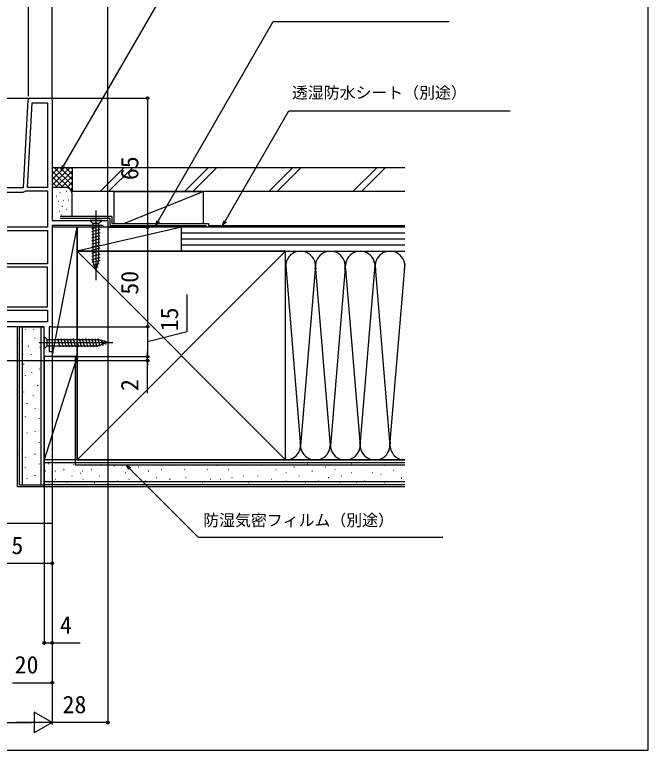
# Model space of a CAD drawing. Units: millimetres, scale not verified. Extents: x -525 to 525, y -783 to 779.
# Drawn here: x 206.1 to 525, y -782.7 to -412.8 of the extents above; entities that cross this region are included whole.
import ezdxf
from ezdxf.enums import TextEntityAlignment as Align

# ---------------------------------------------------------------- set-up
doc = ezdxf.new("R2010")
doc.units = ezdxf.units.MM
doc.header["$LTSCALE"] = 4
for name, color, linetype in [('0-2_YKK_11', 7, 'Continuous'), ('0-4_YKK_12', 2, 'Continuous'), ('0-5_YKK_13', 4, 'Continuous'), ('0-7_YKK_D', 6, 'Continuous'), ('0-8_YKK_ZWAK', 7, 'Continuous'), ('0-9_YSS_K', 3, 'Continuous'), ('0-A_YSS_KE', 3, 'Continuous')]:
    doc.layers.add(name, color=color, linetype=linetype)
doc.styles.add('ＭＳ ゴシック', font='')
doc.styles.get('ＭＳ ゴシック').set_extended_font_data('MS Gothic')

msp = doc.modelspace()

# ---------------------------------------------------------------- linework, layer by layer
at = {"layer": '0-2_YKK_11'}
msp.add_line((213.95, -454.7), (224.001, -454.7), dxfattribs=at)
for points in [[(184.175, -505.915), (189.801, -506.907), (189.801, -502.1), (184.445, -502.1), (183.577, -502.642), (183.001, -502.323), (183.001, -499.7), (210.643, -499.7), (212.951, -455.648)], [(225.001, -455.7), (225.001, -516.3), (253.001, -516.3), (253.001, -519.7), (251.101, -519.7), (250.601, -519.2), (250.101, -518.7), (225.001, -518.7), (225.001, -569.7), (223.501, -569.7), (223.501, -582.2), (225.001, -582.2), (225.001, -584.7), (221.001, -584.7), (221.001, -569.7)], [(192.201, -513.7), (192.201, -502.1), (209.768, -502.1)], [(211.636, -501.418), (211.959, -501.3), (222.601, -501.3), (222.601, -519.7)], [(222.601, -519.7), (185.401, -519.7), (185.401, -516.6), (189.301, -516.6)], [(189.601, -559.7), (222.601, -559.7), (222.601, -539.7), (189.601, -539.7), (189.601, -541.1)], [(221.001, -569.7), (157.001, -569.7), (157.001, -567.9), (159.001, -567.9), (159.001, -559.7), (162.301, -559.7)]]:
    msp.add_lwpolyline(points, dxfattribs=at)
for points in [[(212.645, -499.7), (214.878, -457.1), (222.601, -457.1), (222.601, -499.7)], [(222.601, -538.1), (185.401, -538.1), (185.401, -521.3), (222.601, -521.3)], [(184.601, -561.3), (222.601, -561.3), (222.601, -567.3), (184.601, -567.3)]]:
    msp.add_lwpolyline(points, close=True, dxfattribs=at)
for centre, radius, start, end in [((213.95, -455.7), 1, 90, 176.99997), ((224.001, -455.7), 1, 0.00001, 89.99999), ((209.768, -499.2), 2.9, 269.99999, 310.11919)]:
    msp.add_arc(centre, radius, start, end, dxfattribs=at)
at = {"layer": '0-4_YKK_12'}
msp.add_line((147.825, -454.699), (213.899, -454.701), dxfattribs=at)
at = {"layer": '0-5_YKK_13'}
for p, q in [((247.002, -511.3), (247.002, -546.3)), ((250.102, -516.3), (243.902, -516.3)), ((243.902, -516.3), (245.452, -517.85)), ((245.452, -517.85), (245.452, -536.384)), ((248.552, -517.85), (245.452, -517.85)), ((250.102, -516.3), (248.552, -517.85)), ((248.552, -536.384), (248.552, -517.85)), ((244.902, -520.276), (249.102, -519.151)), ((244.902, -521.829), (249.102, -520.704)), ((244.902, -523.382), (249.102, -522.257)), ((244.902, -524.935), (249.102, -523.81)), ((244.902, -526.488), (249.102, -525.363)), ((244.902, -528.041), (249.102, -526.916)), ((244.902, -529.594), (249.102, -528.469)), ((244.902, -531.147), (249.102, -530.021)), ((244.902, -532.7), (249.102, -531.574)), ((244.902, -534.253), (249.102, -533.127)), ((244.902, -535.806), (249.102, -534.68)), ((245.16, -537.289), (249.102, -536.233)), ((247.002, -541.3), (245.452, -536.384)), ((247.002, -541.3), (248.552, -536.384)), ((245.612, -538.721), (248.648, -537.908)), ((246.063, -540.153), (248.113, -539.604)), ((221.002, -574.6), (222.552, -576.15)), ((222.552, -576.15), (248.086, -576.15)), ((227.747, -575.6), (228.872, -579.8)), ((229.3, -575.6), (230.425, -579.8)), ((230.853, -575.6), (231.978, -579.8)), ((232.406, -575.6), (233.531, -579.8)), ((233.958, -575.6), (235.084, -579.8)), ((235.511, -575.6), (236.637, -579.8)), ((237.064, -575.6), (238.19, -579.8)), ((238.617, -575.6), (239.743, -579.8)), ((240.17, -575.6), (241.296, -579.8)), ((241.723, -575.6), (242.848, -579.8)), ((243.276, -575.6), (244.401, -579.8)), ((244.829, -575.6), (245.954, -579.8)), ((246.382, -575.6), (247.507, -579.8)), ((247.935, -575.6), (248.991, -579.541)), ((253.002, -577.7), (248.086, -576.15)), ((249.609, -576.053), (250.423, -579.089)), ((251.305, -576.588), (251.855, -578.638)), ((218.502, -577.7), (255.502, -577.7)), ((222.552, -579.25), (248.086, -579.25)), ((253.002, -577.7), (248.086, -579.25)), ((253.002, -577.7), (248.086, -579.25))]:
    msp.add_line(p, q, dxfattribs=at)
msp.add_lwpolyline([(221.002, -574.6), (221.002, -580.8), (222.552, -579.25), (222.552, -576.15)], dxfattribs=at)
at = {"layer": '0-7_YKK_D'}
for p, q in [((213.001, -453.7), (213.001, -393.7)), ((213.001, -453.7), (213.001, -393.7)), ((225.002, -454.7), (225.002, -393.7)), ((225.002, -453.7), (225.002, -393.7)), ((253.002, -515.8), (253.002, -393.7)), ((225.002, -454.7), (274.002, -454.7)), ((273.002, -454.7), (273.002, -519.7)), ((252.802, -519.7), (274.002, -519.7)), ((252.802, -519.7), (274.002, -519.7)), ((252.999, -520.2), (252.999, -769.7)), ((273.002, -519.7), (273.002, -569.7)), ((225.252, -569.7), (274.002, -569.7)), ((226.252, -569.7), (273.999, -569.7)), ((272.999, -569.7), (272.999, -584.7)), ((221.002, -584.305), (221.002, -729.675)), ((225.002, -584.45), (225, -769.7)), ((225.002, -584.45), (225.002, -749.7)), ((225.002, -584.45), (225.002, -729.675)), ((273.002, -584.7), (273.002, -582.15)), ((177.501, -586.7), (274.002, -586.7)), ((224.999, -584.7), (224.999, -689.7)), ((224.999, -585.2), (224.999, -769.7)), ((225.501, -584.7), (274.002, -584.7)), ((225.502, -584.7), (273.999, -584.7)), ((273.002, -586.7), (273.002, -584.7)), ((273.002, -586.7), (273.002, -589.25)), ((224.999, -688.7), (177.501, -688.7)), ((205.002, -748.7), (225.002, -748.7)), ((225, -768.7), (215.907, -763.45)), ((215.907, -763.45), (215.907, -773.95)), ((-214.5, -768.696), (214.5, -768.7)), ((225, -768.7), (206.813, -768.7)), ((225, -768.7), (215.907, -773.95)), ((252.999, -768.7), (224.999, -768.7))]:
    msp.add_line(p, q, dxfattribs=at)
for points in [[(229.502, -491.227), (230.776, -489.018), (285.185, -394.7), (373.778, -394.7)], [(277.112, -518.74), (278.386, -516.531), (336.229, -416.26), (424.822, -416.26)], [(310.79, -518.745), (312.065, -516.536), (344.02, -461.141), (455.539, -461.141)], [(231.368, -489.36), (229.502, -491.227), (230.184, -488.677)], [(278.978, -516.873), (277.112, -518.74), (277.794, -516.19)], [(312.656, -516.878), (310.79, -518.745), (311.473, -516.195)], [(272.999, -577.2), (292.999, -572.14), (292.999, -553.413)], [(273.002, -603.131), (273.002, -586.7), (273.002, -584.7)], [(263.504, -641.486), (262.184, -639.2), (264.47, -640.52)], [(262.184, -639.2), (263.987, -641.003), (298.479, -675.495), (421.665, -675.495)], [(221.002, -728.675), (225.002, -728.675), (239.12, -728.675)]]:
    msp.add_lwpolyline(points, dxfattribs=at)
for centre in [(273.002, -454.7), (273.002, -519.7), (273.002, -519.7), (272.999, -569.7), (273.002, -569.7), (272.999, -584.7), (273.002, -584.7), (273.002, -586.7), (224.999, -688.7), (221.002, -728.675), (225.002, -728.675), (225.002, -748.7), (252.999, -768.7)]:
    msp.add_circle(centre, 0.637, dxfattribs=at)
at = {"layer": '0-8_YKK_ZWAK'}
msp.add_lwpolyline([(-525, -782.7), (525, -782.7), (525, 747.3)], dxfattribs=at)
at = {"layer": '0-9_YSS_K'}
for p, q in [((234.999, -489.7), (224.999, -489.7)), ((224.999, -498.558), (233.857, -489.7)), ((224.999, -495.729), (231.029, -489.7)), ((224.999, -492.901), (228.2, -489.7)), ((224.999, -490.073), (225.372, -489.7)), ((224.999, -491.386), (234.999, -501.386)), ((226.142, -489.7), (234.999, -498.558)), ((226.686, -499.7), (234.999, -491.386)), ((228.97, -489.7), (234.999, -495.729)), ((231.798, -489.7), (234.999, -492.901)), ((234.627, -489.7), (234.999, -490.073)), ((261.11, -489.7), (249.11, -501.7)), ((265.352, -489.7), (253.352, -501.7)), ((303.536, -489.7), (291.536, -501.7)), ((307.779, -489.7), (295.779, -501.7)), ((345.962, -489.7), (333.962, -501.7)), ((350.205, -489.7), (338.205, -501.7)), ((388.389, -489.7), (376.389, -501.7)), ((392.631, -489.7), (380.631, -501.7)), ((224.999, -494.215), (230.485, -499.7)), ((229.514, -499.7), (234.999, -494.215)), ((224.999, -497.043), (227.674, -499.718)), ((232.325, -499.718), (234.999, -497.043)), ((231.999, -499.7), (224.999, -499.7)), ((228.856, -502.195), (229.056, -502.195)), ((232.194, -501.528), (232.394, -501.528)), ((234.205, -500.666), (234.999, -499.872)), ((234.999, -514), (234.999, -502.7)), ((255.999, -501.7), (255.999, -517.7)), ((255.999, -501.7), (300.999, -501.7)), ((260.999, -517.7), (300.999, -501.7)), ((300.999, -501.7), (300.999, -517.7)), ((227, -504.026), (227.2, -504.026)), ((228.189, -506.535), (228.389, -506.535)), ((230.525, -506.201), (230.725, -506.201)), ((233.196, -505.867), (233.396, -505.867)), ((229.922, -508.994), (230.122, -508.994)), ((228.522, -511.542), (228.722, -511.542)), ((229.544, -513.32), (229.744, -513.32)), ((232.194, -510.541), (232.394, -510.541)), ((224.999, -584.7), (237.499, -519.7)), ((289.999, -519.7), (237.499, -531.7)), ((300.999, -519.7), (255.999, -519.7)), ((289.999, -531.7), (289.999, -519.7)), ((402.493, -519.7), (289.999, -519.7)), ((402.493, -522.7), (289.999, -522.7)), ((402.493, -525.7), (289.999, -525.7)), ((402.493, -528.7), (289.999, -528.7)), ((237.502, -636.7), (342.502, -531.7)), ((237.502, -531.7), (342.502, -636.7)), ((289.999, -531.7), (402.493, -531.7)), ((342.502, -531.7), (402.496, -531.7)), ((342.502, -531.7), (402.496, -531.7)), ((342.508, -538.894), (349.844, -627.668)), ((342.508, -538.894), (349.844, -627.668)), ((380.002, -629.581), (387.503, -538.807)), ((380.002, -629.581), (387.503, -538.807)), ((387.577, -539.732), (395.002, -629.581)), ((387.577, -539.732), (395.002, -629.581)), ((395.002, -629.581), (402.579, -537.882)), ((395.002, -629.581), (402.579, -537.882)), ((357.344, -540.732), (350.002, -629.581)), ((357.344, -540.732), (350.002, -629.581)), ((365.002, -629.581), (357.66, -540.732)), ((365.002, -629.581), (357.66, -540.732)), ((372.392, -540.145), (365.002, -629.581)), ((372.392, -540.145), (365.002, -629.581)), ((372.663, -540.765), (380.002, -629.581)), ((372.663, -540.765), (380.002, -629.581)), ((207.501, -650.2), (207.501, -569.7)), ((210.001, -649.2), (210.001, -569.7)), ((211.342, -571.119), (211.342, -571.319)), ((215.554, -570.892), (215.554, -571.092)), ((219.501, -649.2), (219.501, -569.7)), ((209.694, -576.888), (209.694, -577.088)), ((216.287, -575.24), (216.287, -575.44)), ((212.991, -579.361), (212.991, -579.561)), ((218.782, -580.182), (218.782, -580.382)), ((210.097, -583.5), (210.097, -583.7)), ((214.384, -583.69), (214.384, -583.89)), ((221.001, -636.7), (221.001, -584.251)), ((218.002, -586.808), (218.002, -587.008)), ((237.502, -584.7), (221.001, -584.7)), ((237.502, -584.7), (221.001, -636.7)), ((237.502, -636.7), (237.502, -584.7)), ((210.518, -588.426), (210.518, -588.626)), ((218.436, -590.899), (218.436, -591.099)), ((211.342, -594.195), (211.342, -594.395)), ((214.639, -592.547), (214.639, -592.747)), ((217.612, -599.14), (217.612, -599.34)), ((210.518, -602.437), (210.518, -602.637)), ((215.463, -604.085), (215.463, -604.285)), ((212.167, -608.206), (212.167, -608.406)), ((216.287, -610.679), (216.287, -610.879)), ((211.342, -614.799), (211.342, -614.999)), ((218.436, -615.624), (218.436, -615.824)), ((212.167, -622.972), (212.167, -623.172)), ((216.287, -622.148), (216.287, -622.348)), ((218.436, -627.917), (218.436, -628.117)), ((209.694, -631.214), (209.694, -631.414)), ((211.342, -635.335), (211.342, -635.535)), ((216.287, -633.686), (216.287, -633.886)), ((218.436, -638.631), (218.436, -638.831)), ((237.502, -636.7), (221.001, -636.7)), ((402.496, -638.2), (221.001, -638.2)), ((222.912, -638.53), (223.112, -638.53)), ((235.71, -638.919), (235.91, -638.919)), ((236.685, -638.53), (236.885, -638.53)), ((249.483, -638.919), (249.683, -638.919)), ((256.109, -639.699), (256.309, -639.699)), ((260.2, -639.266), (260.4, -639.266)), ((284.925, -639.266), (285.125, -639.266)), ((297.219, -639.266), (297.419, -639.266)), ((307.933, -639.266), (308.133, -639.266)), ((321.119, -639.266), (321.319, -639.266)), ((330.185, -639.266), (330.385, -639.266)), ((342.502, -636.7), (402.496, -636.7)), ((342.502, -636.7), (402.496, -636.7)), ((353.262, -638.442), (353.462, -638.442)), ((375.514, -638.442), (375.714, -638.442)), ((382.107, -639.266), (382.307, -639.266)), ((391.997, -639.266), (392.197, -639.266)), ((211.342, -640.28), (211.342, -640.48)), ((221.618, -642.148), (221.818, -642.148)), ((226.42, -642.148), (226.62, -642.148)), ((230.768, -641.414), (230.968, -641.414)), ((239.218, -643.317), (239.418, -643.317)), ((240.193, -642.148), (240.393, -642.148)), ((244.541, -641.414), (244.741, -641.414)), ((252.991, -643.317), (253.191, -643.317)), ((261.849, -643.062), (262.049, -643.062)), ((268.442, -640.09), (268.642, -640.09)), ((273.387, -642.238), (273.587, -642.238)), ((279.98, -641.414), (280.18, -641.414)), ((291.45, -641.414), (291.65, -641.414)), ((302.988, -641.414), (303.188, -641.414)), ((313.702, -641.414), (313.902, -641.414)), ((337.603, -641.414), (337.803, -641.414)), ((342.548, -643.062), (342.748, -643.062)), ((346.668, -640.09), (346.868, -640.09)), ((355.734, -642.238), (355.934, -642.238)), ((362.327, -640.09), (362.527, -640.09)), ((367.272, -641.414), (367.472, -641.414)), ((375.514, -643.062), (375.714, -643.062)), ((386.228, -643.062), (386.428, -643.062)), ((396.621, -641.754), (396.821, -641.754)), ((212.167, -646.049), (212.167, -646.249)), ((216.287, -644.401), (216.287, -644.601)), ((226.648, -646.359), (226.847, -646.359)), ((234.889, -644.711), (235.089, -644.711)), ((240.42, -646.359), (240.62, -646.359)), ((248.662, -644.711), (248.862, -644.711)), ((257.728, -647.183), (257.928, -647.183)), ((263.497, -646.359), (263.697, -646.359)), ((271.738, -647.183), (271.938, -647.183)), ((277.508, -645.535), (277.708, -645.535)), ((284.101, -646.359), (284.301, -646.359)), ((292.274, -645.535), (292.474, -645.535)), ((304.636, -646.359), (304.836, -646.359)), ((309.581, -646.359), (309.781, -646.359)), ((315.35, -645.535), (315.55, -645.535)), ((321.119, -644.711), (321.319, -644.711)), ((328.537, -644.711), (328.737, -644.711)), ((335.13, -646.359), (335.33, -646.359)), ((342.548, -647.183), (342.748, -647.183)), ((349.141, -644.711), (349.341, -644.711)), ((359.031, -647.183), (359.231, -647.183)), ((363.976, -645.535), (364.176, -645.535)), ((370.569, -644.711), (370.769, -644.711)), ((382.107, -647.183), (382.307, -647.183)), ((390.349, -643.887), (390.549, -643.887)), ((400.711, -645.844), (400.911, -645.844)), ((402.496, -650.2), (207.501, -650.2)), ((402.496, -647.7), (221.001, -647.7)), ((225.002, -649.2), (225.002, -668.7)), ((232.417, -648.007), (232.617, -648.007)), ((237.465, -647.605), (237.665, -647.605)), ((239.028, -647.605), (239.228, -647.605)), ((246.19, -648.007), (246.39, -648.007)), ((252.801, -647.605), (253.001, -647.605)), ((300.515, -648.007), (300.715, -648.007)), ((323.592, -648.007), (323.792, -648.007)), ((352.437, -648.007), (352.637, -648.007)), ((369.745, -648.007), (369.945, -648.007)), ((377.986, -648.007), (378.186, -648.007)), ((391.997, -648.007), (392.197, -648.007)), ((225.002, -668.7), (1.503, -668.7))]:
    msp.add_line(p, q, dxfattribs=at)
for points in [[(237.499, -584.7), (237.499, -519.7), (224.999, -519.7), (224.999, -584.7)], [(289.999, -531.7), (289.999, -519.7), (237.499, -519.7), (237.499, -531.7)]]:
    msp.add_lwpolyline(points, close=True, dxfattribs=at)
for centre, radius, start, end in [((231.999, -502.7), 3, 360, 90), ((350.002, -539.2), 7.5, 348.21668, 191.78379), ((350.002, -539.2), 7.5, 348.21668, 191.78379), ((365.002, -539.2), 7.5, 348.21668, 191.78379), ((365.002, -539.2), 7.5, 348.21668, 191.78379), ((380.002, -539.2), 7.5, 348.21668, 191.78379), ((380.002, -539.2), 7.5, 348.21668, 191.78379), ((395.002, -539.2), 7.5, 348.21644, 191.78379), ((395.002, -539.2), 7.5, 348.21644, 191.78379), ((342.502, -629.2), 7.5, 270, 11.78353), ((342.502, -629.2), 7.5, 270, 11.78353), ((357.502, -629.2), 7.5, 168.21646, 11.78353), ((357.502, -629.2), 7.5, 168.21646, 11.78353), ((372.502, -629.2), 7.5, 168.21646, 11.78353), ((372.502, -629.2), 7.5, 168.21646, 11.78353), ((387.502, -629.2), 7.5, 168.21646, 11.78353), ((387.502, -629.2), 7.5, 168.21646, 11.78353), ((402.502, -629.2), 7.5, 168.21646, 269.9524), ((402.502, -629.2), 7.5, 168.21646, 269.9524)]:
    msp.add_arc(centre, radius, start, end, dxfattribs=at)
at = {"layer": '0-A_YSS_KE'}
for p, q in [((402.493, -489.7), (234.999, -489.7)), ((234.999, -489.7), (234.999, -501.7)), ((402.493, -501.7), (234.999, -501.7)), ((255.034, -514.306), (229.034, -514.302)), ((254.034, -515.306), (229.034, -515.302)), ((303.733, -517.744), (303.733, -518.744)), ((303.733, -518.744), (402.527, -518.76)), ((342.502, -545.665), (342.502, -531.7)), ((342.502, -636.7), (342.502, -539.2)), ((208.501, -649.2), (208.501, -569.7)), ((208.501, -569.7), (221.001, -569.7)), ((221.001, -649.2), (221.001, -569.7)), ((236.502, -584.7), (236.502, -639.2)), ((402.496, -636.7), (221.001, -636.7)), ((221.001, -649.2), (221.001, -636.7)), ((236.502, -639.2), (402.496, -639.2)), ((208.501, -649.2), (221.001, -649.2)), ((402.496, -649.2), (221.001, -649.2))]:
    msp.add_line(p, q, dxfattribs=at)
for points in [[(254.034, -515.306), (254.033, -518.736), (302.733, -518.744)], [(255.034, -514.306), (255.033, -517.736), (303.733, -517.744)], [(342.502, -531.7), (237.502, -531.7), (237.502, -636.7), (342.502, -636.7)]]:
    msp.add_lwpolyline(points, dxfattribs=at)

# ---------------------------------------------------------------- texts
at = {"layer": '0-7_YKK_D', "style": 'ＭＳ ゴシック'}
for s, height, p in [('透湿防水シート（別途）', 5.865, (345.649, -456.676)), ('防湿気密フィルム（別途）', 5.865, (301.01, -671.687)), ('47.5', 8.798, (186.523, -686.7)), ('4', 8.798, (228.938, -726.675)), ('20', 8.798, (206.138, -746.7)), ('28', 8.798, (230.238, -766.7))]:
    msp.add_text(s, height=height, dxfattribs=at).set_placement(p, align=Align.BOTTOM_LEFT)
for s, p in [('65', (271.002, -495.961)), ('50', (271.002, -553.564)), ('15', (290.999, -571.981)), ('2', (271.002, -602.018))]:
    msp.add_text(s, height=8.798, rotation=90, dxfattribs=at).set_placement(p, align=Align.BOTTOM_LEFT)

doc.saveas('drawing.dxf')
